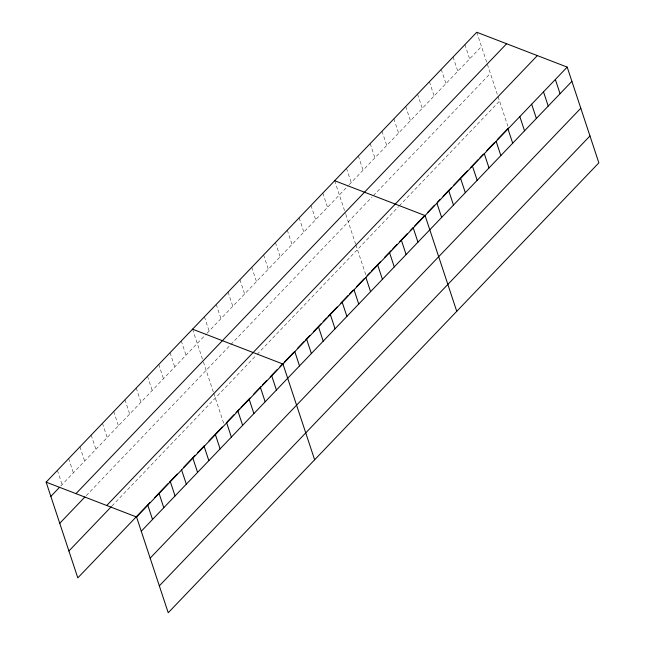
<?xml version="1.0" encoding="UTF-8"?>
<svg xmlns="http://www.w3.org/2000/svg" width="645" height="645" viewBox="0 0 645 645"><rect width="100%" height="100%" fill="white"/><g stroke="black" fill="none" stroke-linecap="round" stroke-linejoin="round"><path stroke-width="0.48" stroke-dasharray="3.23 2.42" d="M60.783 485.999L206.319 333.957M207.021 333.231L348.429 185.494M349.13 184.768L481.484 46.488M86.245 495.594L371.955 197.104M373.35 195.653L490.385 73.385M111.972 506.003L256.428 355.089M257.121 354.363L398.537 206.626M399.231 205.9L499.544 101.096M476.776 32.25L507.833 126.138M464.932 44.626L469.641 58.856M453.088 56.994L457.805 71.232M441.253 69.37L445.961 83.608M429.409 81.738L434.117 95.976M417.565 94.114L422.273 108.352M405.721 106.481L410.43 120.72M393.877 118.857L398.586 133.096M382.034 131.225L386.742 145.464M370.198 143.601L374.906 157.84M358.354 155.969L363.062 170.207M346.51 168.345L351.219 182.583M334.666 180.713L345.51 213.503M345.817 214.43L355.54 243.834M355.855 244.786L366.021 275.536M322.822 193.089L327.531 207.327M310.979 205.457L315.687 219.695M299.135 217.833L303.851 232.071M287.299 230.209L292.008 244.439M275.455 242.576L280.164 256.815M263.611 254.952L268.32 269.191M251.768 267.32L256.476 281.559M239.924 279.696L244.632 293.935M228.08 292.064L232.789 306.302M216.244 304.44L220.953 318.678M204.401 316.808L209.109 331.046M192.557 329.184L203.094 361.039M203.401 361.974L213.431 392.297M213.745 393.248L223.912 423.999M181.293 340.947L186.002 355.185M170.03 352.718L174.739 366.957M158.767 364.481L163.475 378.72M147.503 376.245L152.212 390.483M136.24 388.016L140.949 402.254M124.977 399.779L129.685 414.017M113.713 411.55L118.422 425.789M102.45 423.313L107.159 437.552M91.187 435.077L95.895 449.315M79.924 446.848L84.632 461.086M68.66 458.611L73.369 472.85M57.405 470.382L62.114 484.621"/><path stroke-width="0.97" d="M46.142 482.146L476.776 32.25L567.197 67.104L598.858 162.854L168.224 612.75L136.555 517L46.142 482.146L77.803 577.896L150.019 502.447M50.85 496.384L59.461 487.386M75.973 493.651L506.615 43.755M59.743 523.28L84.922 496.981M106.715 505.503L537.358 55.607M68.91 550.999L111.311 506.696M154.655 497.601L167.91 483.758M169.232 482.379L177.181 474.067M183.809 467.149L195.072 455.386M197.717 452.613L204.344 445.695M208.98 440.849L222.235 427.006M227.008 422.015L233.974 414.743M236.062 412.558L239.545 408.914M240.94 407.463L249.994 397.997M253.477 394.361L261.144 386.355M262.531 384.904L266.716 380.534M270.199 376.898L277.165 369.617M279.954 366.707L282.736 363.796M284.131 362.337L293.886 352.154M297.369 348.51L304.335 341.237M305.722 339.778L309.906 335.408M313.389 331.772L321.049 323.766M323.137 321.581L326.628 317.945M328.015 316.493L337.077 307.028M340.56 303.392L348.219 295.386M349.614 293.927L353.097 290.29M356.58 286.654L364.24 278.648M367.029 275.738L369.811 272.827M371.206 271.368L380.268 261.91M384.444 257.54L391.41 250.26M392.805 248.809L396.981 244.439M399.771 241.528L407.43 233.522M410.22 230.612L413.002 227.701M414.396 226.242L424.152 216.059M427.635 212.415L434.601 205.142M437.391 202.232L440.172 199.321M442.962 196.411L451.323 187.671M453.411 185.494L467.343 170.933M470.826 167.297L478.485 159.291M479.88 157.832L483.363 154.195M486.846 150.559L494.513 142.553M497.295 139.642L508.445 128M136.555 517L567.197 67.104M141.263 531.238L571.905 81.343M150.164 558.143L580.798 108.239M159.331 585.854L589.965 135.958M334.666 180.713L425.087 215.575L456.749 311.317M192.557 329.184L282.978 364.038L314.639 459.788M555.353 79.48L560.062 93.718M543.509 91.848L548.218 106.086M531.665 104.224L536.374 118.462M519.83 116.592L524.538 130.83M507.986 128.968L512.694 143.206M496.142 141.344L500.851 155.574M484.298 153.712L489.007 167.95M472.454 166.088L477.163 180.326M460.611 178.455L465.319 192.694M448.775 190.831L453.483 205.07M436.931 203.199L441.64 217.438M413.243 227.943L417.952 242.181M401.4 240.319L406.108 254.557M389.556 252.687L394.264 266.925M377.712 265.063L382.421 279.301M365.876 277.431L370.585 291.669M354.032 289.807L358.741 304.045M342.189 302.174L346.897 316.413M330.345 314.55L335.053 328.789M318.501 326.926L323.209 341.157M306.657 339.294L311.366 353.533M294.821 351.67L299.53 365.909M271.714 375.809L276.423 390.04M260.451 387.572L265.159 401.811M249.188 399.336L253.896 413.574M237.924 411.107L242.633 425.345M226.661 422.87L231.37 437.108M215.398 434.641L220.106 448.88M204.134 446.404L208.843 460.643M192.871 458.168L197.58 472.406M181.608 469.939L186.316 484.177M170.345 481.702L175.053 495.941M159.081 493.473L163.79 507.712M147.818 505.237L152.526 519.475"/></g></svg>
